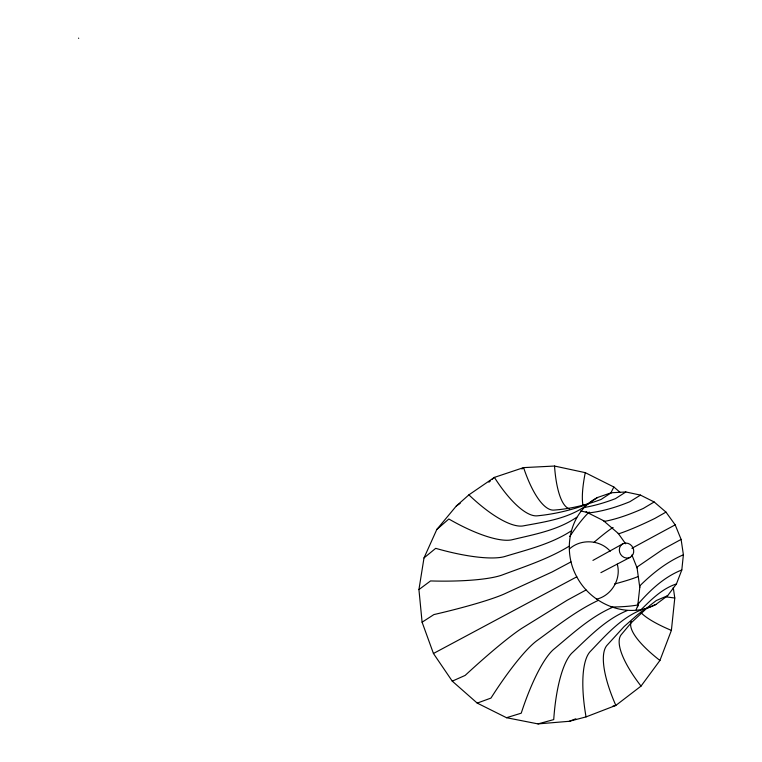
<?xml version="1.0" encoding="UTF-8"?>
<svg xmlns="http://www.w3.org/2000/svg" width="762" height="762" viewBox="0 0 762 762"><rect width="100%" height="100%" fill="white"/><g stroke="black" fill="none" stroke-linecap="round" stroke-linejoin="round"><path stroke-width="1.14" d="M620.02 492.3L613.858 487.004L585.264 472.659L554.526 466.039L523.58 467.62L494.395 477.393L468.897 494.862L456.333 505.987L436.817 529.457L424.005 557.936L418.929 589.578L422.1 622.202L433.445 653.491L452.257 681.142L477.212 703.097L506.52 717.709L538.01 723.9L569.357 721.281L586.045 716.899L615.839 705.422L641.023 686.105L659.93 660.463L671.389 630.393L674.78 597.999L673.265 587.54M612.724 706.26L615.839 705.422A84.572 26.803 60 0 1 606.781 645.566L624.107 626.554L637.527 614.744L644.833 609.114L655.939 604.437L667.636 595.693L676.446 583.921L681.809 569.957L683.39 554.774L681.114 539.401L675.18 524.866L665.978 512.112L654.158 501.968L640.48 495.109L625.85 491.966L611.219 492.766L597.56 497.481L587.702 504.063A4641.647 952.167 82.9 0 1 537.267 515.826A78.315 25.784 63.6 0 1 494.395 477.393L492.042 479.45M683.39 554.774C667.264 561.737 653.158 572.757 640.69 584.997A79.839 13.002 0.4 0 0 639.785 587.473L637.603 606.809A81.248 18.412 14.9 0 1 638.604 603.437C650.624 589.693 664.607 576.71 681.809 569.957M655.939 604.437C627.469 619.62 591.198 604.352 576.796 576.815C561.937 550.126 569.347 512.045 597.56 497.481M636.108 609.819L638.604 603.437M641.052 609.714C651.434 599.408 662.245 588.607 676.446 583.921M488.899 482.203L490.471 480.822M436.817 529.457L448.837 518.998A79.486 23.203 32.5 0 0 511.616 539.867C533.848 534.486 557.555 530.4 576.71 517.265M648.529 606.6L631.117 622.897L621.106 634.832A83.81 25.556 44.8 0 0 641.023 686.105M521.913 469.021L523.58 467.62A77.686 24.584 79.1 0 0 553.917 510.092A3628.644 729.082 -84.6 0 0 601.132 499.415L611.219 492.766M424.005 557.936L435.702 548.335A79.991 19.393 17.2 0 0 504.406 556.631C527.075 549.707 550.926 544.116 570.976 531.057M649.338 605.914L656.349 600.513L667.636 595.693M418.929 589.578L430.54 580.939A80.505 14.059 2 0 0 501.758 575.148C524.561 566.576 548.164 559.089 569.004 546.287M569.414 548.973C580.777 538.601 600.046 539.62 610.219 551.221M456.333 505.987L460.153 503.368M585.788 505.825C567.576 518.846 544.392 521.941 522.837 525.961A78.924 25.346 48.1 0 1 468.897 494.862M422.1 622.202L433.892 614.582A81.067 7.506 -13 0 0 503.911 594.141L552.088 571.976L570.976 561.899M625.85 491.966L615.515 498.615A3195.228 563.489 -72.7 0 1 585.407 507.292M640.48 495.109L629.888 501.691A3039.637 421.129 -61.2 0 1 589.369 512.845L580.52 510.959M654.158 501.968L643.318 508.435A3079.242 286.322 -50.1 0 1 605.857 521.113A76.714 12.449 -56.2 0 1 603.333 520.57L586.073 511.912A76.791 17.716 -70.8 0 0 589.369 512.845M613.096 527.533L611.41 528.533A40.405 3.172 -42.3 0 0 594.169 542.192M665.978 512.112L654.92 518.389A3318.453 148.228 -39 0 1 620.058 533.343A76.981 6.353 -42 0 1 618.201 533.371L603.333 520.57M592.931 560.403L622.849 543.811M433.445 653.491L576.796 576.815M675.18 524.866L663.921 530.923A3846.328 4.924 -28 0 0 631.879 548.307M600.894 572.653L630.212 557.308A7.687 7.01 57.4 0 0 630.041 544.354A7.687 7.01 57.4 0 0 619.306 550.04A7.687 7.01 57.4 0 0 630.212 557.308M681.114 539.401L663.14 549.192L638.089 566.356A78.591 6.791 -13.8 0 0 637.08 567.947L639.785 587.473M586.064 589.978L567.176 600.246L521.846 628.307A82.448 7.182 -42.8 0 0 465.144 675.418L452.257 681.142M598.141 600.446C575.796 610.943 556.346 626.612 536.429 641.023A83.239 14.049 -58 0 0 490.957 698.087L477.212 703.097M612.191 607.476C589.988 617.182 571.957 634.232 553.46 649.529A84.001 19.774 -73.4 0 0 521.227 713.184L506.52 717.709M627.221 610.581C605.371 619.487 588.693 637.356 571.729 653.224A84.582 23.927 -88.9 0 0 553.726 719.595L538.01 723.9M642.147 609.533C620.887 617.696 605.352 635.756 589.931 651.862A84.82 26.289 75.5 0 0 586.045 716.899M569.357 721.281L575.786 718.804M596.436 599.227C611.448 595.751 621.487 579.063 617.258 564.175M78.657 38.376L78.638 38.1M618.201 533.371L625.65 543.811M631.879 554.936L637.08 567.947M569.738 536.496A40.434 6.21 -56.8 0 1 589.226 512.026M610.762 493.138A76.714 12.449 -56.2 0 1 613.858 487.004M583.035 505.625A76.791 17.716 -70.8 0 1 585.264 472.659M569.566 508.883A77.143 21.841 -85.7 0 1 554.526 466.039M659.93 660.463A82.648 22.689 29.7 0 1 631.374 621.363M671.389 630.393A81.248 18.412 14.9 0 1 640.661 612.305M638.404 604.828A41.11 6.439 1.1 0 1 611.048 607.028M674.78 597.999A79.839 13.002 0.4 0 1 665.502 596.732M637.699 576.729A40.748 3.381 -13.5 0 1 614.505 583.997"/></g></svg>
